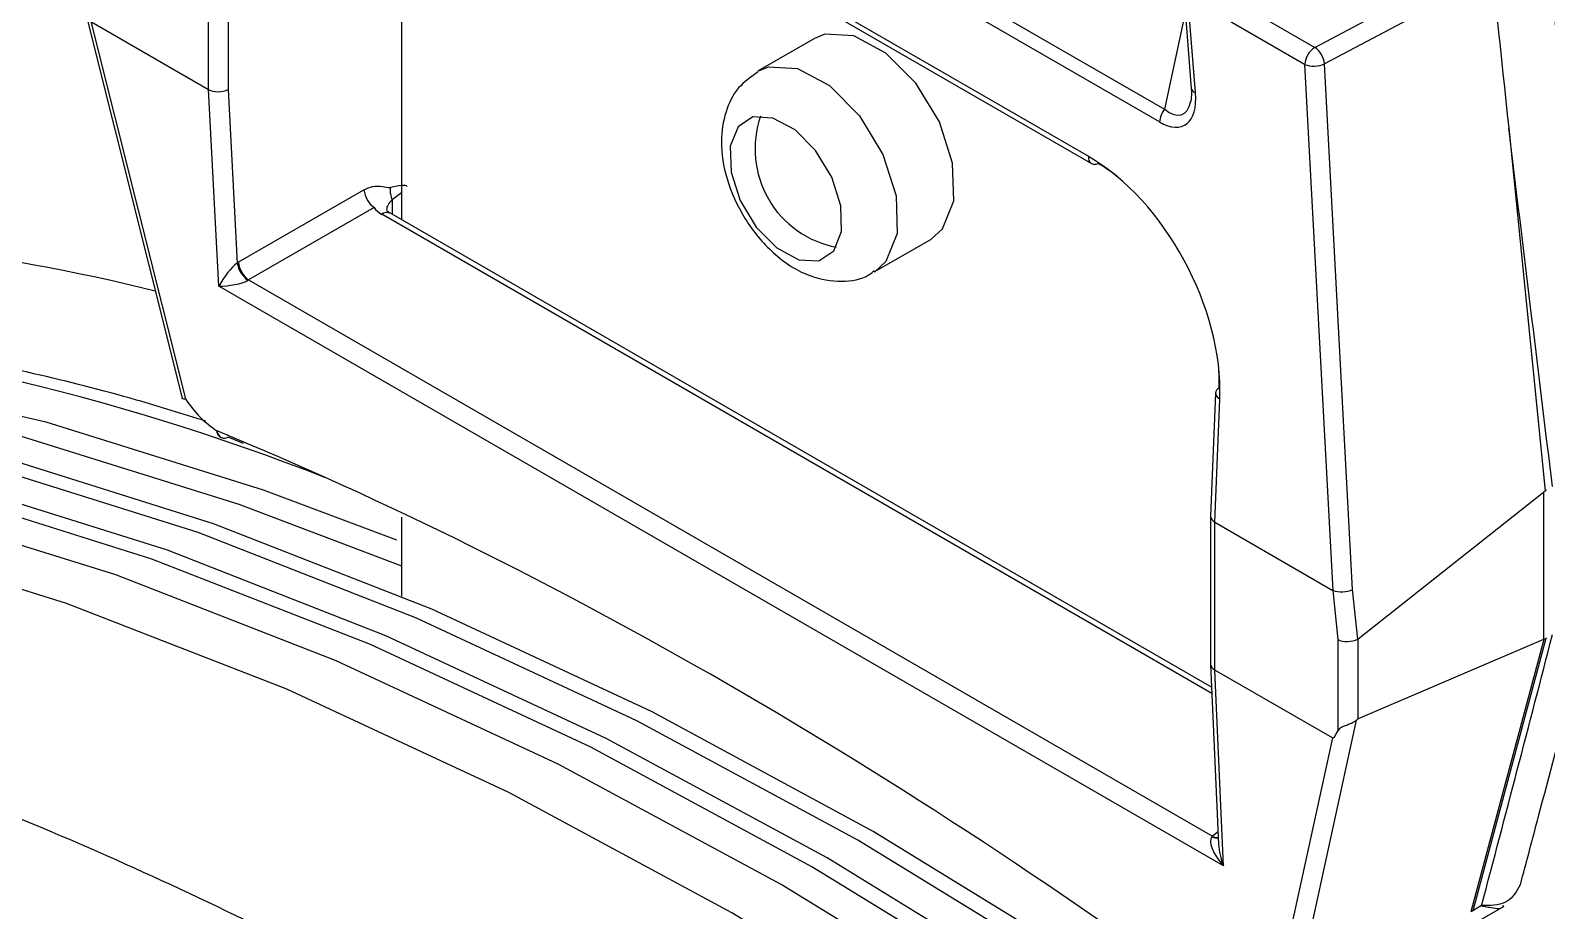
# Model space of a CAD drawing. Extents: x 2 to 136, y 1 to 99.
# Drawn here: x 99.628 to 100.673, y 85.646 to 86.253 of the extents above; entities that cross this region are included whole.
import ezdxf

# ---------------------------------------------------------------- set-up
doc = ezdxf.new("R2010")
doc.units = 0
doc.header["$MEASUREMENT"] = 0
doc.layers.add('OBJECT', color=7, linetype='CONTINUOUS')

msp = doc.modelspace()

# ---------------------------------------------------------------- linework, layer by layer
at = {"layer": 'OBJECT'}
for p, q in [((100.4063, 86.1898), (99.811, 86.5334)), ((99.8145, 86.5421), (100.4098, 86.1984)), ((99.8554, 86.4558), (100.3574, 86.166)), ((99.8574, 86.4508), (100.3595, 86.161)), ((99.8837, 86.3497), (99.8837, 86.1223)), ((99.7507, 86.2121), (99.7507, 86.3142)), ((99.7642, 86.3136), (99.7642, 86.212)), ((100.4329, 86.2876), (100.5134, 86.2411)), ((100.5134, 86.2411), (100.6072, 86.2908)), ((100.6212, 86.2833), (100.5201, 86.2297)), ((99.6635, 86.2754), (99.7326, 85.9992)), ((100.423, 86.2787), (100.4282, 86.2127)), ((100.4312, 86.2099), (100.4259, 86.2758)), ((100.5064, 86.2294), (100.4259, 86.2758)), ((100.4241, 86.265), (100.4098, 86.1984)), ((99.6697, 86.2589), (99.7348, 85.9987)), ((99.6697, 86.2589), (99.7507, 86.2121)), ((100.1686, 86.2473), (100.1297, 86.2249)), ((100.5064, 86.2294), (100.5258, 85.8667)), ((100.5395, 85.8673), (100.5201, 86.2297)), ((99.7578, 86.0765), (99.7507, 86.2121)), ((99.7507, 86.2121), (99.7507, 86.2121)), ((99.7642, 86.212), (99.7705, 86.0924)), ((100.4282, 86.2128), (100.4282, 86.2127)), ((100.6471, 86.1855), (100.6721, 85.9354)), ((99.7713, 86.0929), (99.8579, 86.1428)), ((99.8837, 86.1407), (99.8773, 86.1359)), ((99.8773, 86.1359), (99.8773, 86.126)), ((99.8649, 86.1306), (99.7784, 86.0807)), ((100.4425, 85.7956), (99.8702, 86.126)), ((100.4423, 85.7999), (99.8758, 86.1269)), ((100.2097, 86.0863), (100.2486, 86.1087)), ((100.4505, 85.6767), (99.7578, 86.0765)), ((99.7784, 86.0807), (100.4428, 85.6971)), ((100.445, 86.0027), (100.4416, 85.9178)), ((100.4445, 85.9137), (100.4479, 85.9986)), ((99.7748, 85.9679), (99.7643, 85.9723)), ((100.5432, 85.8332), (100.671, 85.9344)), ((100.671, 85.9344), (100.671, 85.8328)), ((99.8837, 85.9172), (99.8837, 85.8626)), ((100.4416, 85.9177), (100.4416, 85.8158)), ((100.4445, 85.9137), (100.5258, 85.8667)), ((100.4445, 85.8116), (100.4445, 85.9137)), ((100.4445, 85.9137), (100.4445, 85.9137)), ((100.5258, 85.8667), (100.5292, 85.8328)), ((100.543, 85.8331), (100.5395, 85.8673)), ((100.5292, 85.8328), (100.5292, 85.7695)), ((100.5432, 85.778), (100.5432, 85.8332)), ((100.671, 85.8328), (100.5432, 85.778)), ((100.6212, 85.6452), (100.6716, 85.833)), ((100.6727, 85.8336), (100.6224, 85.6458)), ((100.6716, 85.833), (100.6727, 85.8336)), ((100.4416, 85.8156), (100.4471, 85.6916)), ((100.5255, 85.7649), (100.4445, 85.8116)), ((100.4445, 85.8116), (100.4445, 85.8116)), ((100.4505, 85.6767), (100.4445, 85.8116)), ((100.497, 85.5699), (100.5421, 85.7773)), ((100.5255, 85.7649), (100.4825, 85.567)), ((100.4467, 85.7002), (100.4428, 85.6971)), ((100.6108, 85.6299), (100.6439, 85.649)), ((100.6284, 85.6493), (100.6224, 85.6458))]:
    msp.add_line(p, q, dxfattribs=at)
at = {"layer": 'OBJECT', "flags": 128}
for points in [[(100.2546, 86.1897), (100.2384, 86.2164), (100.2177, 86.2372), (100.1957, 86.2491), (100.1756, 86.2501), (100.1686, 86.2473)], [(100.1294, 86.2246), (100.1367, 86.2277), (100.1568, 86.2266), (100.1789, 86.2148), (100.1995, 86.1939), (100.2157, 86.1672)], [(100.1173, 86.1355), (100.1283, 86.1171), (100.1426, 86.1028), (100.1577, 86.0946), (100.1715, 86.0939), (100.1819, 86.1008), (100.1872, 86.1141), (100.1867, 86.1319), (100.1804, 86.1515), (100.1693, 86.1699), (100.1551, 86.1842), (100.1399, 86.1924), (100.1261, 86.1931), (100.1158, 86.1862), (100.1104, 86.1729), (100.111, 86.1551), (100.1173, 86.1355)], [(100.2486, 86.1087), (100.2567, 86.1159), (100.2645, 86.1353), (100.2637, 86.1612), (100.2546, 86.1897)], [(100.2157, 86.1672), (100.2248, 86.1387), (100.2256, 86.1128), (100.2178, 86.0934), (100.21, 86.0864)], [(98.939, 86.0269), (99.0703, 86.0436), (99.2065, 86.0475), (99.347, 86.0387), (99.4912, 86.0171), (99.6386, 85.9828), (99.7885, 85.936), (99.8803, 85.9016)], [(98.9221, 86.0171), (99.0533, 86.0338), (99.1895, 86.0377), (99.33, 86.0289), (99.4743, 86.0073), (99.6217, 85.973), (99.7716, 85.9262), (99.8837, 85.8836)], [(101.5075, 84.5073), (101.3769, 84.6738), (101.2416, 84.8331), (101.102, 84.9848), (100.9588, 85.1281), (100.8126, 85.2625), (100.6638, 85.3874), (100.5133, 85.5024), (100.3614, 85.6069), (100.209, 85.7005), (100.0565, 85.7829), (99.9047, 85.8537), (99.7541, 85.9126), (99.6054, 85.9594), (99.4591, 85.9939), (99.3159, 86.0159), (99.1764, 86.0253), (99.0411, 86.0222), (98.9105, 86.0065)], [(101.4969, 84.5012), (101.3664, 84.6677), (101.231, 84.827), (101.0915, 84.9787), (100.9483, 85.122), (100.802, 85.2564), (100.6533, 85.3814), (100.5027, 85.4963), (100.3509, 85.6008), (100.1985, 85.6945), (100.046, 85.7768), (99.8942, 85.8476), (99.7436, 85.9065), (99.5949, 85.9533), (99.4486, 85.9878), (99.3054, 86.0098), (99.1659, 86.0192), (99.0305, 86.0161), (98.9, 86.0004)], [(101.4652, 84.4829), (101.3346, 84.6494), (101.1993, 84.8087), (101.0597, 84.9604), (100.9165, 85.1037), (100.7703, 85.2381), (100.6216, 85.363), (100.471, 85.478), (100.3192, 85.5825), (100.1667, 85.6761), (100.0143, 85.7585), (99.8624, 85.8293), (99.7118, 85.8882), (99.5631, 85.935), (99.4169, 85.9694), (99.2737, 85.9915), (99.1341, 86.0009), (98.9988, 85.9978), (98.8682, 85.9821)], [(101.4757, 84.489), (101.3452, 84.6554), (101.2098, 84.8148), (101.0703, 84.9665), (100.9271, 85.1098), (100.7808, 85.2442), (100.6321, 85.3691), (100.4815, 85.4841), (100.3297, 85.5886), (100.1772, 85.6822), (100.0248, 85.7646), (99.873, 85.8354), (99.7224, 85.8943), (99.5737, 85.9411), (99.4274, 85.9755), (99.2842, 85.9975), (99.1447, 86.007), (99.0093, 86.0039), (98.8788, 85.9882)], [(101.4536, 84.4578), (101.3223, 84.6261), (101.1862, 84.7873), (101.0457, 84.9407), (100.9014, 85.0856), (100.754, 85.2215), (100.6041, 85.3478), (100.4523, 85.4639), (100.2992, 85.5694), (100.1455, 85.6639), (99.9918, 85.7469), (99.8387, 85.8181), (99.6869, 85.8773), (99.5369, 85.9241), (99.3896, 85.9584), (99.2453, 85.98), (99.1048, 85.9888), (98.9686, 85.9849), (98.8373, 85.9682)], [(101.4197, 84.4382), (101.2884, 84.6065), (101.1522, 84.7677), (101.0117, 84.9211), (100.8675, 85.066), (100.7201, 85.2019), (100.5702, 85.3282), (100.4184, 85.4443), (100.2653, 85.5498), (100.1115, 85.6443), (99.9578, 85.7273), (99.8047, 85.7986), (99.6529, 85.8577), (99.503, 85.9045), (99.3556, 85.9388), (99.2114, 85.9604), (99.0709, 85.9692), (98.9347, 85.9653), (98.8034, 85.9486)]]:
    msp.add_lwpolyline(points, dxfattribs=at)
at = {"layer": 'OBJECT'}
for centre, radius, start, end in [((100.5219, 86.2281), 0.0155, 123.05, 175.4937), ((100.5038, 86.2278), 0.0165, 6.7652, 54.1453), ((100.5128, 86.2467), 0.0185, 249.8047, 293.3715), ((100.432, 86.2137), 0.00391, 194.0471, 256.9445), ((100.4219, 86.1885), 0.0156, 140.4501, 175.3204), ((100.1964, 86.171), 0.0689, 160.7331, 259.2615), ((100.3624, 86.1651), 0.00506, 169.9874, 234.709), ((100.3615, 86.1651), 0.00463, 243.9452, 300.5071), ((99.8761, 86.1452), 0.0184, 187.4733, 232.5267), ((99.8897, 86.1424), 0.0137, 171.4806, 190.459), ((99.8654, 86.1348), 0.012, 5.4299, 25.1052), ((99.8737, 86.1222), 0.00516, 65.4856, 132.363), ((99.3596, 84.6229), 1.4929, 76.2634, 102.7844), ((99.7898, 86.0961), 0.0197, 190.9963, 232.7867), ((99.7896, 86.0953), 0.0184, 187.475, 232.525), ((99.2451, 84.4472), 1.6079, 68.6106, 102.3673), ((100.4492, 86.0022), 0.00424, 116.3458, 173.2631), ((100.4497, 86.003), 0.00467, 183.5002, 248.2666), ((99.7609, 85.9763), 0.00438, 174.2114, 232.5207), ((99.7624, 85.9772), 0.00587, 185.2579, 243.6886), ((99.7636, 85.9812), 0.01, 237.5368, 247.562), ((99.7617, 85.977), 0.00532, 249.5869, 299.6856), ((100.4456, 85.7022), 0.00619, 240.2757, 281.9193), ((100.446, 85.703), 0.00673, 241.8562, 277.2369), ((100.6105, 85.6664), 0.0237, 296.8406, 299.984)]:
    msp.add_arc(centre, radius, start, end, dxfattribs=at)
for centre, major_axis, ratio, start_param, end_param in [((99.7578, 86.2164), (0.01, 0.00026), 0.591308, 3.911511, 5.395041), ((100.3977, 86.2357), (-0.0259, 0.0483), 0.443439, 2.520069, 3.931595), ((100.4048, 86.2393), (-0.017, 0.0446), 0.376367, 2.565584, 3.668339), ((99.5626, 81.6109), (-1.5893, 16.547), 0.094708, 4.96788, 4.983392), ((100.3521, 86.0531), (-0.0623, 0.1198), 0.60894, 3.957684, 5.520884), ((100.3592, 86.0567), (-0.0574, 0.1112), 0.603746, 5.370974, 5.522499), ((99.7782, 86.0804), (0.1099, 0.0644), 0.111287, 0.033531, 0.407542), ((99.8885, 86.1302), (0.0149, 0.0022), 0.653323, 2.311991, 3.041267), ((99.8879, 86.138), (0.025, 0.0021), 0.625176, 3.497121, 3.875055), ((99.7649, 86.081), (0.009, 0.0124), 0.233872, 0.620161, 2.103819), ((99.7727, 86.0772), (0.0114, 0.0165), 0.62527, 0.924529, 0.978609), ((99.7649, 86.081), (0.0154, 0.002), 0.262149, 4.20155, 5.685209), ((99.7791, 86.0728), (0.00655, 0.00768), 0.666013, 0.9947, 1.04878), ((100.3592, 86.0567), (-0.0574, 0.1112), 0.603746, 3.959299, 4.106767), ((99.7566, 86.0153), (-0.0269, 0.0422), 0.545295, 1.616102, 2.277933), ((100.2373, 83.1195), (-1.8185, 2.8489), 0.545295, 5.325383, 5.621715), ((100.5884, 86.7835), (-0.0762, 0.8519), 0.108827, 3.212847, 3.225936), ((100.5884, 86.783), (-0.0807, 0.8484), 0.104683, 3.176312, 3.189403), ((100.4516, 85.9175), (0.01, -0.0002), 0.560564, 3.130229, 3.938354), ((100.5329, 85.8706), (0.00997, 0.00077), 0.488179, 3.890606, 5.402688), ((100.5164, 86.035), (-0.0096, 0.1683), 0.040833, 3.114829, 3.121183), ((100.5363, 85.8369), (0.01, 0.0005), 0.541019, 3.899966, 5.418402), ((100.5363, 85.904), (-0.0063, 0.071), 0.108827, 3.186667, 3.212847), ((99.1459, 84.7383), (1.7697, 5.6286), 0.198355, 4.936908, 4.970599), ((100.5884, 85.517), (0.0972, 0.3173), 0.221629, 0.178923, 0.18544), ((100.5884, 85.5172), (0.1011, 0.3198), 0.201902, 0.217224, 0.223734), ((100.4516, 85.8159), (0.01, 0.00022), 0.594123, 3.128475, 3.913873), ((100.56, 85.8957), (0.0344, 0.1308), 0.060229, 3.125134, 3.425803), ((100.5363, 85.7516), (0.0081, 0.0264), 0.221629, 0.18544, 0.326042), ((100.4575, 85.6812), (-0.0149, 0.0157), 0.380974, 0.013228, 1.496887), ((100.4433, 85.6894), (0.00387, 0.00929), 0.470171, 0.81146, 0.86554), ((100.4575, 85.6812), (-0.0071, 0.0202), 0.382697, 0.901278, 1.66057)]:
    msp.add_ellipse(centre, major_axis=major_axis, ratio=ratio, start_param=start_param, end_param=end_param, dxfattribs=at)
for points, knots in [([(100.579, 86.7942), (100.5796, 86.7893), (100.5824, 86.7649), (100.5944, 86.6623), (100.6174, 86.4647), (100.6364, 86.2858), (100.6471, 86.1855)], [0, 0, 0, 0, 0.024148, 0.120739, 0.507103, 1, 1, 1, 1]), ([(99.6826, 86.47), (99.6783, 86.4678), (99.4477, 86.3455), (99.2216, 86.215), (98.9998, 86.0871)], [0, 0, 0, 0, 0.018764, 1, 1, 1, 1]), ([(99.6786, 86.4439), (99.6532, 86.4301), (99.5636, 86.3812), (99.4105, 86.2959), (99.2194, 86.1882), (99.0926, 86.1153), (99.0292, 86.0789)], [0, 0, 0, 0, 0.116647, 0.411099, 0.705549, 1, 1, 1, 1]), ([(100.7118, 85.9922), (100.7033, 86.0625), (100.6891, 86.1795), (100.6745, 86.2962), (100.6687, 86.3428)], [0, 0, 0, 0, 0.60083, 1, 1, 1, 1]), ([(100.1295, 86.224), (100.1247, 86.2207), (100.1147, 86.2138), (100.1064, 86.1963), (100.1032, 86.175), (100.1072, 86.1494), (100.1197, 86.122), (100.1398, 86.0977), (100.1632, 86.0826), (100.1862, 86.0789), (100.2024, 86.0811), (100.2086, 86.0862), (100.2097, 86.0872)], [0, 0, 0, 0, 0.0814257, 0.1705054, 0.267606, 0.3844198, 0.5134636, 0.643788, 0.7827542, 0.8861308, 0.9785823, 1, 1, 1, 1]), ([(100.4282, 86.2127), (100.4284, 86.2098), (100.4285, 86.206), (100.4278, 86.204), (100.4277, 86.2035)], [0, 0, 0, 0, 0.786238, 1, 1, 1, 1]), ([(99.8579, 86.1428), (99.8599, 86.1438), (99.8645, 86.1459), (99.8704, 86.1452), (99.8744, 86.1446), (99.8762, 86.1444)], [0, 0, 0, 0, 0.305419, 0.682483, 1, 1, 1, 1]), ([(99.8758, 86.1269), (99.8751, 86.1274), (99.8736, 86.1285), (99.8735, 86.129), (99.8735, 86.129), (99.8735, 86.129)], [0, 0, 0, 0, 0.429286, 0.884337, 1, 1, 1, 1]), ([(99.7489, 85.9833), (99.7329, 85.9883), (99.6693, 86.0083), (99.5599, 86.0319), (99.4215, 86.0537), (99.2862, 86.0632), (99.1548, 86.0611), (99.0302, 86.0485), (98.9518, 86.0311), (98.914, 86.0227)], [0, 0, 0, 0, 0.053516, 0.213812, 0.373923, 0.533762, 0.693241, 0.852279, 1, 1, 1, 1]), ([(99.7348, 85.9987), (99.7348, 85.9987), (99.7344, 85.9986), (99.7335, 85.9986), (99.7327, 85.9987), (99.7327, 85.9991), (99.7327, 85.9993)], [0, 0, 0, 0, 0.0248598, 0.2926549, 0.8052357, 1, 1, 1, 1]), ([(100.6551, 85.6636), (100.6593, 85.6794), (100.6786, 85.7518), (100.6972, 85.8239), (100.7119, 85.8803)], [0, 0, 0, 0, 0.217981, 1, 1, 1, 1]), ([(101.1056, 84.5371), (101.0473, 84.606), (100.9305, 84.7438), (100.7448, 84.9357), (100.5522, 85.115), (100.3551, 85.2773), (100.1571, 85.4206), (99.9577, 85.5456), (99.7564, 85.6521), (99.5569, 85.7378), (99.3626, 85.8018), (99.1731, 85.8447), (98.9866, 85.8681), (98.8673, 85.8652), (98.8076, 85.8637)], [0, 0, 0, 0, 0.082347, 0.164694, 0.249433, 0.334172, 0.416519, 0.498866, 0.583605, 0.668344, 0.750089, 0.831834, 0.915917, 1, 1, 1, 1]), ([(100.5292, 85.7695), (100.5298, 85.7704), (100.5308, 85.772), (100.5338, 85.7733), (100.537, 85.7744), (100.5399, 85.7757), (100.5415, 85.7768), (100.5421, 85.7773)], [0, 0, 0, 0, 0.2815028, 0.4771484, 0.6724625, 0.8784612, 1, 1, 1, 1]), ([(100.6549, 85.6637), (100.6526, 85.6593), (100.648, 85.6507), (100.636, 85.6492), (100.6291, 85.6493), (100.6285, 85.6493), (100.6284, 85.6493)], [0, 0, 0, 0, 0.499315, 0.9569808, 0.9948279, 1, 1, 1, 1]), ([(100.6284, 85.6493), (100.6284, 85.6493), (100.629, 85.6491), (100.6308, 85.6487), (100.6364, 85.6477), (100.6421, 85.6466), (100.6434, 85.6492), (100.6436, 85.6496)], [0, 0, 0, 0, 0.00853, 0.081505, 0.262213, 0.88918, 1, 1, 1, 1])]:
    msp.add_open_spline(points, degree=3, knots=knots, dxfattribs=at)

doc.saveas('drawing.dxf')
